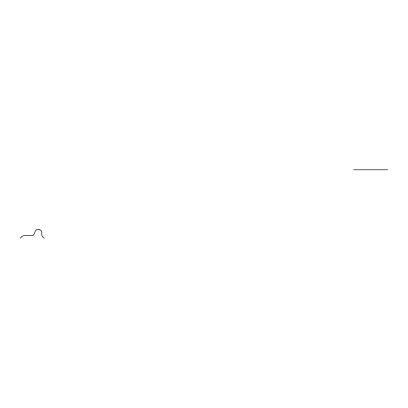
<?xml version="1.0" encoding="UTF-8"?>
<svg xmlns="http://www.w3.org/2000/svg" width="408" height="408" viewBox="0 0 408 408"><rect width="100%" height="100%" fill="white"/><g stroke="black" fill="none" stroke-linecap="round" stroke-linejoin="round"><path stroke-width="0.61" d="M20.4 238.17C23.526 233.136 29.259 236.737 33.339 235.273C34.869 233.662 34.634 230.877 36.669 229.653A2.749 2.749 0 0 1 37.582 229.306L39.408 229.495A4.83 4.83 0 0 1 40.428 229.99C43.396 231.489 40.377 235.278 42.871 237.114A7.451 7.451 0 0 0 43.462 237.67L44.253 238.185M353.675 169.804L387.6 169.804"/></g></svg>
